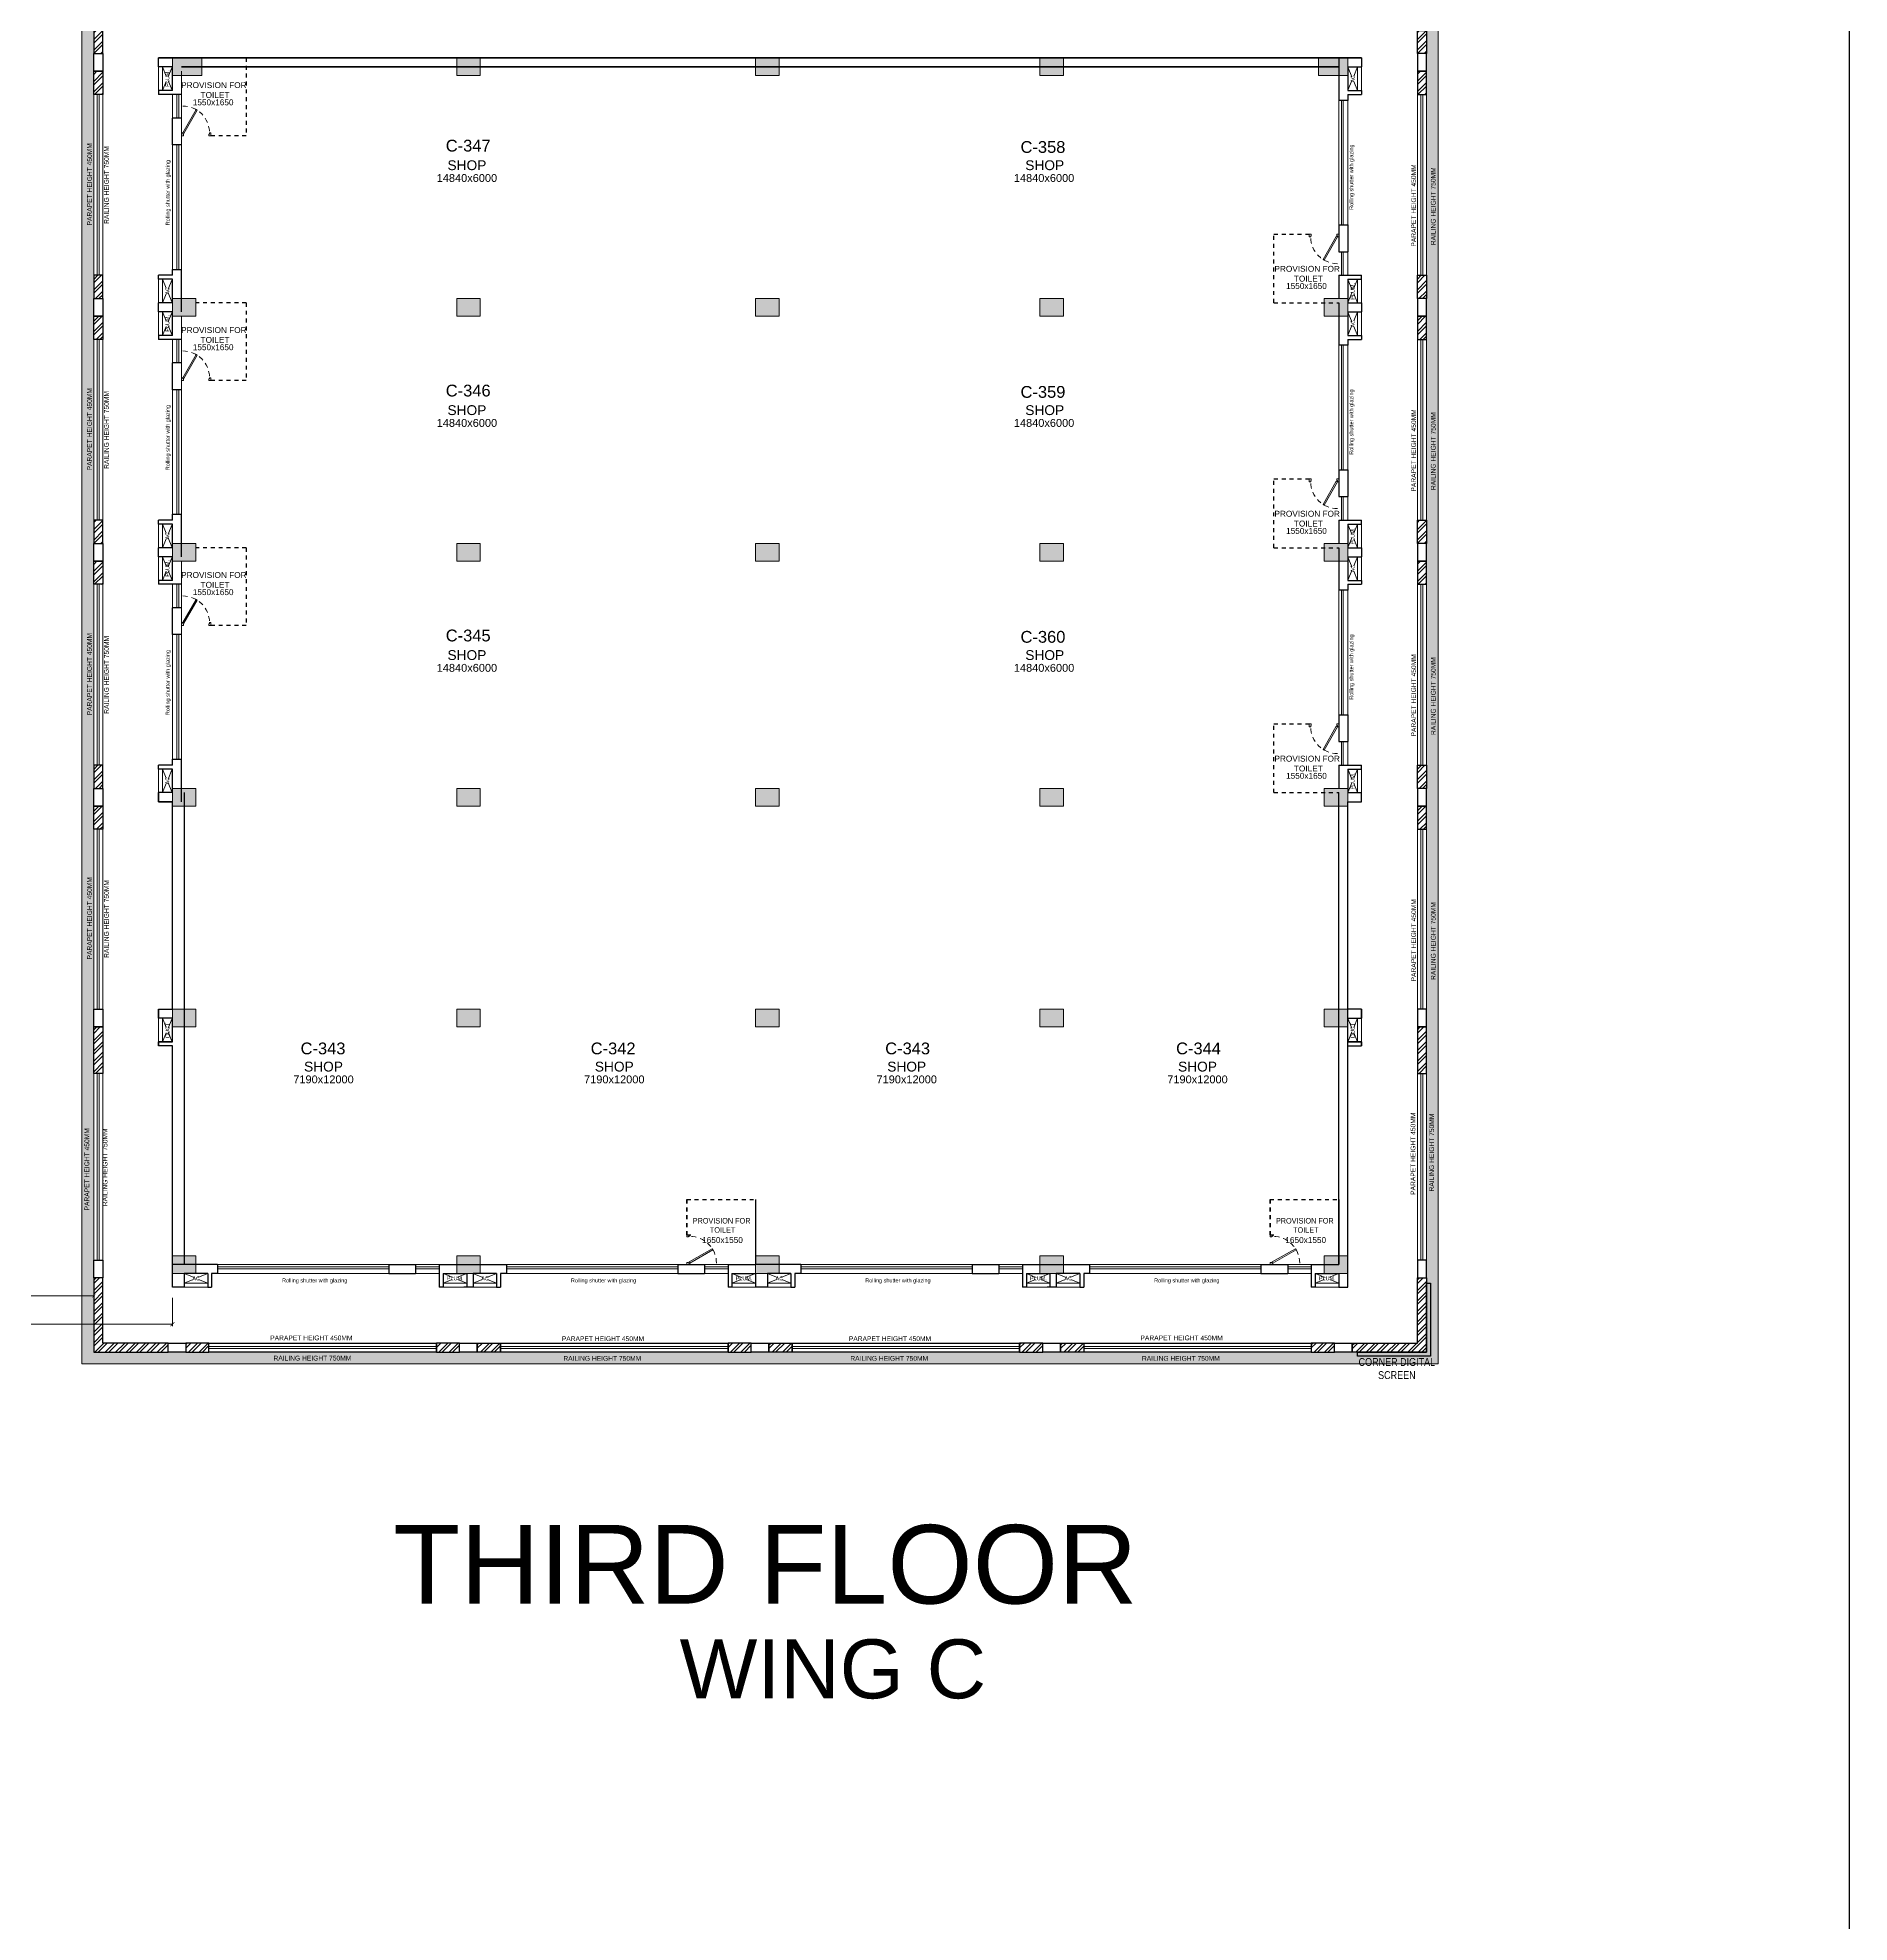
# Model space of a CAD drawing. Header units: metres. Extents: x 9819 to 10514, y 4405 to 4599.
# Drawn here: x 10467.69 to 10513.79, y 4502.13 to 4550.07 of the extents above; entities that cross this region are included whole.
import ezdxf
from ezdxf.enums import TextEntityAlignment as Align

# ---------------------------------------------------------------- set-up
doc = ezdxf.new("R2010")
doc.units = ezdxf.units.M
doc.header["$MEASUREMENT"] = 0
doc.header["$PDMODE"] = 35
doc.header["$PDSIZE"] = 0.3
doc.linetypes.add('DASHED2', pattern=[0.375, 0.25, -0.125])
doc.linetypes.add('HIDDEN', pattern=[0.375, 0.25, -0.125])
doc.layers.add('A_COL. NO', color=4, linetype='Continuous')
doc.layers.add('A_SIGNAGE', color=171, linetype='Continuous')
for name, color, linetype, lineweight in [('A_COMMENTS', 3, 'Continuous', 0), ('A_CONC', 1, 'Continuous', 30), ('A_DOOR-WIN', 23, 'Continuous', 9), ('A_DOTTED', 8, 'HIDDEN', 0), ('A_ELE 0.15', 252, 'Continuous', 15), ('A_EXT DIM', 7, 'Continuous', 5), ('A_GLAZE', 140, 'Continuous', 5), ('A_LEDGE', 252, 'Continuous', 15), ('A_SHOP NO.', 113, 'Continuous', 5), ('A_SILL 0.09', 9, 'Continuous', 9), ('A_SILL 0.25', 25, 'Continuous', 15), ('A_SILL 0.25-RefEdit0', 25, 'Continuous', 15), ('A_TEXT', 7, 'Continuous', 5), ('A_WALL', 7, 'Continuous', 30), ('A_Wall Hatch', 8, 'Continuous', 5), ('COLUMN-FINAL', 210, 'Continuous', 20), ('Doorline', 251, 'DASHED2', 13)]:
    doc.layers.add(name, color=color, linetype=linetype, lineweight=lineweight)
doc.layers.get('A_COL. NO').off()
doc.styles.add('A', font='ARIALN.TTF')
doc.styles.get("Standard").update_dxf_attribs({"font": 'arial.ttf'})
doc.dimstyles.new('DIM IN MM', dxfattribs={"dimtxt": 0.18, "dimasz": 0.075, "dimexe": 0.05, "dimexo": 0.05, "dimgap": 0.05, "dimtad": 0, "dimdec": 0, "dimlfac": 1000, "dimzin": 3, "dimdsep": 46, "dimtxsty": 'A', "dimblk1": 'ARCHTICK', "dimblk2": 'ARCHTICK', "dimsah": 1, "dimcen": 0, "dimclrd": 256, "dimclre": 256, "dimclrt": 256, "dimadec": 0, "dimazin": 0, "dimtfac": 1, "dimtdec": 0, "dimtofl": 0, "dimtmove": 1, "dimatfit": 3, "dimfxl": 1, "dimtolj": 1, "dimtzin": 0, "dimlwd": -1, "dimlwe": -1, "dimarcsym": 0})
doc.dimstyles.new('DIM IN MM LARGE', dxfattribs={"dimtxt": 0.25, "dimasz": 0.1, "dimexe": 0.05, "dimexo": 0.05, "dimgap": 0.05, "dimtad": 0, "dimdec": 0, "dimlfac": 1000, "dimzin": 3, "dimdsep": 46, "dimtxsty": 'A', "dimblk1": 'ARCHTICK', "dimblk2": 'ARCHTICK', "dimsah": 1, "dimcen": 0, "dimclrd": 256, "dimclre": 256, "dimclrt": 256, "dimadec": 0, "dimazin": 0, "dimtfac": 1, "dimtdec": 0, "dimtofl": 0, "dimtmove": 2, "dimatfit": 3, "dimfxl": 1, "dimtolj": 1, "dimtzin": 0, "dimlwd": -1, "dimlwe": -1, "dimarcsym": 0})

# ---------------------------------------------------------------- blocks, each defined once
blk = doc.blocks.new('D 750')
at = {"layer": 'A_DOOR-WIN'}
for points in [[(-0.372, 0.665), (-0.035, 0.075), (-0.063, 0.059), (-0.4, 0.649)], [(-0.75, 0.075), (-0.75, 0), (-0.7, 0), (-0.7, 0.043), (-0.715, 0.043), (-0.715, 0.075)], [(0, 0.075), (0, 0), (-0.05, 0), (-0.05, 0.043), (-0.035, 0.043), (-0.035, 0.075)]]:
    blk.add_lwpolyline(points, close=True, dxfattribs=at)
at = {"layer": 'Doorline', "ltscale": 0.5}
blk.add_arc((-0.035, 0.075), 0.68, 90, 180, dxfattribs=at)
blk = doc.blocks.new('Typical shops 3rd')
at = {"layer": 'A_DOOR-WIN'}
for p, q in [((30.095, -1.08), (30.095, -4.25)), ((30.145, -1.08), (30.145, -4.25)), ((0.465, -5.38), (0.465, -2.21)), ((0.515, -5.38), (0.515, -2.21))]:
    blk.add_line(p, q, dxfattribs=at)
at = {"layer": 'A_DOTTED'}
for p, q in [((0.1, -0.83), (0.35, -0.23)), ((0.1, -0.23), (0.35, -0.83)), ((30.51, -0.23), (30.26, -0.83)), ((30.51, -0.83), (30.26, -0.23)), ((0.1, -6.23), (0.35, -5.63)), ((0.1, -5.63), (0.35, -6.23)), ((30.51, -5.63), (30.26, -6.23)), ((30.51, -6.23), (30.26, -5.63))]:
    blk.add_line(p, q, dxfattribs=at)
at = {"layer": 'A_GLAZE'}
for p, q in [((0.465, -1.53), (0.465, -0.93)), ((0.515, -1.53), (0.515, -0.93)), ((30.095, -4.93), (30.095, -5.53)), ((30.145, -4.93), (30.145, -5.53))]:
    blk.add_line(p, q, dxfattribs=at)
at = {"layer": 'A_LEDGE'}
for p, q in [((0, -0.83), (0, -0.23)), ((0.1, -0.83), (0.1, -0.23)), ((30.51, -0.83), (30.51, -0.23)), ((30.61, -0.83), (30.61, -0.23)), ((0, -5.63), (0, -6.23)), ((0.1, -5.63), (0.1, -6.23)), ((30.51, -5.63), (30.51, -6.23)), ((30.61, -5.63), (30.61, -6.23))]:
    blk.add_line(p, q, dxfattribs=at)
at = {"layer": 'A_SILL 0.09'}
for p, q in [((0.58, -0.34), (0.58, -5.38)), ((0.35, -1.53), (0.35, -0.93)), ((30.03, -4.25), (30.03, -1.08)), ((30.26, -1.08), (30.26, -4.25)), ((0.35, -5.38), (0.35, -2.21)), ((30.26, -4.93), (30.26, -5.53))]:
    blk.add_line(p, q, dxfattribs=at)
at = {"layer": 'A_WALL'}
for p, q in [((0, -0.23), (0, 0)), ((30.03, 0), (30.03, -1.08)), ((30.61, 0), (30.61, -0.23)), ((0.35, -0.23), (0, -0.23)), ((0.35, -0.83), (0.35, -0.23)), ((30.26, -0.23), (30.61, -0.23)), ((30.26, -0.23), (30.26, -0.83)), ((0.35, -0.83), (0, -0.83)), ((0, -0.83), (0, -0.93)), ((0.58, -0.93), (0, -0.93)), ((30.26, -0.83), (30.61, -0.83)), ((30.26, -0.93), (30.61, -0.93)), ((30.26, -0.93), (30.26, -1.08)), ((30.61, -0.83), (30.61, -0.93)), ((30.26, -1.08), (30.03, -1.08)), ((0.35, -2.21), (0.35, -1.53)), ((0.58, -1.53), (0.35, -1.53)), ((0.58, -2.21), (0.35, -2.21)), ((30.03, -4.25), (30.03, -4.93)), ((30.03, -4.25), (30.26, -4.25)), ((30.26, -4.25), (30.26, -4.93)), ((30.03, -4.93), (30.26, -4.93)), ((0.35, -5.53), (0, -5.53)), ((0, -5.63), (0, -5.53)), ((0.35, -5.63), (0, -5.63)), ((0.35, -5.38), (0.58, -5.38)), ((0.35, -5.53), (0.35, -5.38)), ((0.35, -6.23), (0.35, -5.63)), ((0.58, -6.46), (0.58, -5.38)), ((30.03, -5.53), (30.61, -5.53)), ((30.03, -5.53), (30.03, -6.13)), ((30.26, -5.63), (30.26, -6.23)), ((30.26, -5.63), (30.61, -5.63)), ((30.61, -5.63), (30.61, -5.53)), ((0.35, -6.23), (0, -6.23)), ((30.26, -6.23), (30.61, -6.23))]:
    blk.add_line(p, q, dxfattribs=at)
at = {"layer": 'A_WALL', "color": 252, "linetype": 'DASHED2', "ltscale": 0.3, "true_color": 0x939598}
for p, q in [((2.23, 0), (0.95, 0)), ((28.38, -6.23), (30.03, -6.23))]:
    blk.add_line(p, q, dxfattribs=at)
for points in [[(2.23, 0), (2.23, -1.98), (1.33, -1.98)], [(28.38, -6.23), (28.38, -4.48), (29.28, -4.48)]]:
    blk.add_lwpolyline(points, dxfattribs=at)
at = {"layer": 'A_DOOR-WIN', "xscale": -1}
blk.add_blockref('D 750', (0.58, -1.98), dxfattribs=at)
at = {"layer": 'A_DOOR-WIN', "xscale": -1, "rotation": 180}
blk.add_blockref('D 750', (30.03, -4.48), dxfattribs=at)
at = {"layer": 'A_TEXT'}
for s, p in [('PLUM.', (0.274, -0.523)), ('AC', (30.436, -0.531)), ('Rolling shutter with glazing', (30.399, -3.034)), ('Rolling shutter with glazing', (0.282, -3.428)), ('PLUM.', (30.434, -5.936)), ('AC', (0.274, -5.923))]:
    blk.add_text(s, height=0.1, rotation=90, dxfattribs=at).set_placement(p, align=Align.CENTER)
for s, height, p in [('1550x1650', 0.15, (1.388, -1.205)), ('SHOP', 0.25, (7.845, -2.855)), ('SHOP', 0.25, (22.548, -2.855)), ('14840x6000', 0.2, (7.845, -3.155)), ('14840x6000', 0.2, (22.531, -3.155)), ('1550x1650', 0.15, (29.207, -5.877))]:
    blk.add_text(s, height=height, dxfattribs=at).set_placement(p, align=Align.CENTER)
at = {"layer": 'A_TEXT', "char_height": 0.15, "width": 1.97366, "attachment_point": 1}
for insert in [(0.419, -0.618), (28.239, -5.29)]:
    blk.add_mtext('\\pxqc;PROVISION FOR\\P TOILET ', dxfattribs=dict(at, insert=insert))
blk = doc.blocks.new('_ARCHTICK')
at = {"color": 0, "linetype": 'ByBlock', "const_width": 0.15}
blk.add_lwpolyline([(-0.5, -0.5), (0.5, 0.5)], dxfattribs=at)
blk = doc.blocks.new('*D1569')
at = {"layer": 'A_EXT DIM', "transparency": 16777216}
for p, q in [((10457.316, 4518.234), (10457.316, 4518.012)), ((10469.116, 4518.234), (10469.116, 4518.012)), ((10457.316, 4518.062), (10462.896, 4518.062)), ((10469.116, 4518.062), (10463.537, 4518.062))]:
    blk.add_line(p, q, dxfattribs=at)
at = {"layer": 'Defpoints', "color": 0, "transparency": 16777216}
for p in [(10457.316, 4518.284), (10469.116, 4518.284), (10469.116, 4518.062)]:
    blk.add_point(p, dxfattribs=at)
at = {"layer": 'A_EXT DIM', "transparency": 16777216, "xscale": 0.075, "yscale": 0.075, "zscale": 0.075, "rotation": 180}
blk.add_blockref('_ARCHTICK', (10457.316, 4518.062), dxfattribs=at)
at = {"layer": 'A_EXT DIM', "transparency": 16777216, "xscale": 0.075, "yscale": 0.075, "zscale": 0.075}
blk.add_blockref('_ARCHTICK', (10469.116, 4518.062), dxfattribs=at)
at = {"layer": 'A_EXT DIM', "transparency": 16777216, "insert": (10463.216, 4518.062), "char_height": 0.18, "attachment_point": 5, "style": 'A'}
blk.add_mtext('\\A1;11800', dxfattribs=at)
blk = doc.blocks.new('*D1577')
at = {"layer": 'A_EXT DIM', "transparency": 16777216}
for p, q in [((10455.316, 4518.012), (10455.316, 4517.293)), ((10471.116, 4518.012), (10471.116, 4517.293)), ((10455.316, 4517.343), (10462.79, 4517.343)), ((10471.116, 4517.343), (10463.642, 4517.343))]:
    blk.add_line(p, q, dxfattribs=at)
at = {"layer": 'Defpoints', "color": 0, "transparency": 16777216}
for p in [(10455.316, 4518.062), (10471.116, 4518.062), (10471.116, 4517.343)]:
    blk.add_point(p, dxfattribs=at)
at = {"layer": 'A_EXT DIM', "transparency": 16777216, "xscale": 0.1, "yscale": 0.1, "zscale": 0.1, "rotation": 180}
blk.add_blockref('_ARCHTICK', (10455.316, 4517.343), dxfattribs=at)
at = {"layer": 'A_EXT DIM', "transparency": 16777216, "xscale": 0.1, "yscale": 0.1, "zscale": 0.1}
blk.add_blockref('_ARCHTICK', (10471.116, 4517.343), dxfattribs=at)
at = {"layer": 'A_EXT DIM', "transparency": 16777216, "insert": (10463.216, 4517.343), "char_height": 0.25, "attachment_point": 5, "style": 'A'}
blk.add_mtext('\\A1;15800', dxfattribs=at)
blk = doc.blocks.new('Balcony projections')
at = {"transparency": 33554493}
h = blk.add_hatch(color=256, dxfattribs=at)
h.dxf.hatch_style = 1
h.paths.add_polyline_path([(-0.53, -72.15), (33.98, -72.15), (33.98, 0.53), (-0.53, 0.53)])
h.paths.add_polyline_path([(-0.23, -71.85), (33.68, -71.85), (33.68, 0.23), (-0.23, 0.23)], flags=16)
at = {"lineweight": 30, "true_color": 0x636466}
h = blk.add_hatch(dxfattribs=at)
h.set_pattern_fill('ANSI32', color=251, scale=0.5)
h.set_pattern_definition([(45, (-9876.61707, -4400.77705), (-0.1325825215, 0.1325825215), []), (45, (-9876.52869, -4400.77705), (-0.1325825215, 0.1325825215), [])])
h.paths.add_polyline_path([(31.79, 0.23), (31.79, 0), (33.45, 0), (33.45, -1.66), (33.68, -1.66), (33.68, 0.23)])
h.paths.add_polyline_path([(33.68, -2.7), (33.68, -2.11), (33.45, -2.11), (33.45, -2.7)])
h.paths.add_polyline_path([(33.68, -7.3), (33.68, -7.89), (33.45, -7.89), (33.45, -7.3)])
h.paths.add_polyline_path([(33.68, -8.93), (33.68, -8.34), (33.45, -8.34), (33.45, -8.93)])
h.paths.add_polyline_path([(33.68, -13.53), (33.68, -14.12), (33.45, -14.12), (33.45, -13.53)])
h.paths.add_polyline_path([(33.68, -15.16), (33.68, -14.57), (33.45, -14.57), (33.45, -15.16)])
h.paths.add_polyline_path([(33.68, -19.76), (33.68, -20.35), (33.45, -20.35), (33.45, -19.76)])
h.paths.add_polyline_path([(33.68, -21.39), (33.68, -20.8), (33.45, -20.8), (33.45, -21.39)])
h.paths.add_polyline_path([(33.68, -25.99), (33.68, -26.58), (33.45, -26.58), (33.45, -25.99)])
h.paths.add_polyline_path([(33.68, -27.62), (33.68, -27.03), (33.45, -27.03), (33.45, -27.62)])
h.paths.add_polyline_path([(33.68, -32.22), (33.68, -32.81), (33.45, -32.81), (33.45, -32.22)])
h.paths.add_polyline_path([(33.68, -33.85), (33.68, -33.26), (33.45, -33.26), (33.45, -33.85)])
h.paths.add_polyline_path([(33.68, -38.23), (33.68, -38.82), (33.45, -38.82), (33.45, -38.23)])
h.paths.add_polyline_path([(33.68, -39.86), (33.68, -39.27), (33.45, -39.27), (33.45, -39.86)])
h.paths.add_polyline_path([(33.68, -46.09), (33.68, -45.5), (33.45, -45.5), (33.45, -46.09)])
h.paths.add_polyline_path([(33.68, -44.46), (33.68, -45.05), (33.45, -45.05), (33.45, -44.46)])
h.paths.add_polyline_path([(33.68, -50.69), (33.68, -51.28), (33.45, -51.28), (33.45, -50.69)])
h.paths.add_polyline_path([(33.68, -52.32), (33.68, -51.73), (33.45, -51.73), (33.45, -52.32)])
h.paths.add_polyline_path([(33.68, -58.55), (33.68, -57.96), (33.45, -57.96), (33.45, -58.55)])
h.paths.add_polyline_path([(33.68, -56.92), (33.68, -57.51), (33.45, -57.51), (33.45, -56.92)])
h.paths.add_polyline_path([(33.68, -64.76), (33.68, -63.58), (33.45, -63.58), (33.45, -64.76)])
h.paths.add_polyline_path([(31.79, -71.85), (31.79, -71.62), (33.45, -71.62), (33.45, -69.96), (33.68, -69.96), (33.68, -71.85)])
h.paths.add_polyline_path([(30.75, -71.85), (31.34, -71.85), (31.34, -71.62), (30.75, -71.62)])
h.paths.add_polyline_path([(24.96, -71.85), (24.37, -71.85), (24.37, -71.62), (24.96, -71.62)])
h.paths.add_polyline_path([(23.33, -71.85), (23.92, -71.85), (23.92, -71.62), (23.33, -71.62)])
h.paths.add_polyline_path([(8.49, -71.85), (9.08, -71.85), (9.08, -71.62), (8.49, -71.62)])
h.paths.add_polyline_path([(10.12, -71.85), (9.53, -71.85), (9.53, -71.62), (10.12, -71.62)])
h.paths.add_polyline_path([(15.91, -71.85), (16.5, -71.85), (16.5, -71.62), (15.91, -71.62)])
h.paths.add_polyline_path([(17.54, -71.85), (16.95, -71.85), (16.95, -71.62), (17.54, -71.62)])
h.paths.add_polyline_path([(1.66, -71.85), (1.66, -71.62), (0, -71.62), (0, -69.96), (-0.23, -69.96), (-0.23, -71.85)])
h.paths.add_polyline_path([(2.11, -71.85), (2.7, -71.85), (2.7, -71.62), (2.11, -71.62)])
h.paths.add_polyline_path([(-0.23, -64.76), (-0.23, -63.58), (0, -63.58), (0, -64.76)])
h.paths.add_polyline_path([(-0.23, -58.55), (-0.23, -57.96), (0, -57.96), (0, -58.55)])
h.paths.add_polyline_path([(-0.23, -56.92), (-0.23, -57.51), (0, -57.51), (0, -56.92)])
h.paths.add_polyline_path([(-0.23, -52.32), (-0.23, -51.73), (0, -51.73), (0, -52.32)])
h.paths.add_polyline_path([(-0.23, -50.69), (-0.23, -51.28), (0, -51.28), (0, -50.69)])
h.paths.add_polyline_path([(-0.23, -46.09), (-0.23, -45.5), (0, -45.5), (0, -46.09)])
h.paths.add_polyline_path([(-0.23, -44.46), (-0.23, -45.05), (0, -45.05), (0, -44.46)])
h.paths.add_polyline_path([(-0.23, -39.86), (-0.23, -39.27), (0, -39.27), (0, -39.86)])
h.paths.add_polyline_path([(-0.23, -38.23), (-0.23, -38.82), (0, -38.82), (0, -38.23)])
h.paths.add_polyline_path([(-0.23, -33.85), (-0.23, -33.26), (0, -33.26), (0, -33.85)])
h.paths.add_polyline_path([(-0.23, -32.22), (-0.23, -32.81), (0, -32.81), (0, -32.22)])
h.paths.add_polyline_path([(-0.23, -27.62), (-0.23, -27.03), (0, -27.03), (0, -27.62)])
h.paths.add_polyline_path([(-0.23, -25.99), (-0.23, -26.58), (0, -26.58), (0, -25.99)])
h.paths.add_polyline_path([(-0.23, -21.39), (-0.23, -20.8), (0, -20.8), (0, -21.39)])
h.paths.add_polyline_path([(-0.23, -19.76), (-0.23, -20.35), (0, -20.35), (0, -19.76)])
h.paths.add_polyline_path([(-0.23, -15.16), (-0.23, -14.57), (0, -14.57), (0, -15.16)])
h.paths.add_polyline_path([(-0.23, -13.53), (-0.23, -14.12), (0, -14.12), (0, -13.53)])
h.paths.add_polyline_path([(-0.23, -8.93), (-0.23, -8.34), (0, -8.34), (0, -8.93)])
h.paths.add_polyline_path([(-0.23, -7.3), (-0.23, -7.89), (0, -7.89), (0, -7.3)])
h.paths.add_polyline_path([(-0.23, -2.7), (-0.23, -2.11), (0, -2.11), (0, -2.7)])
h.paths.add_polyline_path([(1.66, 0.23), (1.66, 0), (0, 0), (0, -1.66), (-0.23, -1.66), (-0.23, 0.23)])
at = {"layer": 'A_CONC'}
for points in [[(-0.23, -38.82), (0, -38.82), (0, -39.27), (-0.23, -39.27)], [(33.68, -38.82), (33.45, -38.82), (33.45, -39.27), (33.68, -39.27)], [(-0.23, -45.05), (0, -45.05), (0, -45.5), (-0.23, -45.5)], [(33.68, -45.05), (33.45, -45.05), (33.45, -45.5), (33.68, -45.5)], [(-0.23, -51.28), (0, -51.28), (0, -51.73), (-0.23, -51.73)], [(33.68, -51.28), (33.45, -51.28), (33.45, -51.73), (33.68, -51.73)], [(-0.23, -57.51), (0, -57.51), (0, -57.96), (-0.23, -57.96)], [(33.68, -57.51), (33.45, -57.51), (33.45, -57.96), (33.68, -57.96)], [(-0.23, -63.13), (0, -63.13), (0, -63.58), (-0.23, -63.58)], [(33.68, -63.13), (33.45, -63.13), (33.45, -63.58), (33.68, -63.58)], [(-0.23, -69.51), (0, -69.51), (0, -69.96), (-0.23, -69.96)], [(33.68, -69.51), (33.45, -69.51), (33.45, -69.96), (33.68, -69.96)], [(2.11, -71.62), (2.11, -71.85), (1.66, -71.85), (1.66, -71.62)], [(9.53, -71.62), (9.53, -71.85), (9.08, -71.85), (9.08, -71.62)], [(16.95, -71.62), (16.95, -71.85), (16.5, -71.85), (16.5, -71.62)], [(24.37, -71.62), (24.37, -71.85), (23.92, -71.85), (23.92, -71.62)], [(31.79, -71.62), (31.79, -71.85), (31.34, -71.85), (31.34, -71.62)]]:
    blk.add_lwpolyline(points, close=True, dxfattribs=at)
at = {"layer": 'A_ELE 0.15', "color": 7, "true_color": 0xffffff}
blk.add_lwpolyline([(-0.53, -33.85), (-0.53, -72.15), (33.98, -72.15), (33.98, -33.85)], dxfattribs=at)
at = {"layer": 'A_GLAZE', "elevation": 0}
for points in [[(-0.14, -44.46), (-0.09, -44.46), (-0.09, -39.86), (-0.14, -39.86)], [(33.54, -50.69), (33.59, -50.69), (33.59, -46.09), (33.54, -46.09)], [(33.54, -56.92), (33.59, -56.92), (33.59, -52.32), (33.54, -52.32)], [(-0.14, -63.13), (-0.09, -63.13), (-0.09, -58.55), (-0.14, -58.55)]]:
    blk.add_lwpolyline(points, close=True, dxfattribs=at)
at = {"layer": 'A_GLAZE'}
for points in [[(33.54, -44.46), (33.59, -44.46), (33.59, -39.86), (33.54, -39.86)], [(-0.14, -50.69), (-0.09, -50.69), (-0.09, -46.09), (-0.14, -46.09)], [(-0.14, -56.92), (-0.09, -56.92), (-0.09, -52.32), (-0.14, -52.32)], [(33.54, -63.13), (33.59, -63.13), (33.59, -58.55), (33.54, -58.55)], [(-0.14, -69.51), (-0.09, -69.51), (-0.09, -64.76), (-0.14, -64.76)], [(33.54, -69.51), (33.59, -69.51), (33.59, -64.76), (33.54, -64.76)], [(2.7, -71.71), (2.7, -71.76), (8.49, -71.76), (8.49, -71.71)], [(10.12, -71.71), (10.12, -71.76), (15.91, -71.76), (15.91, -71.71)], [(17.54, -71.71), (17.54, -71.76), (23.33, -71.76), (23.33, -71.71)], [(24.96, -71.71), (24.96, -71.76), (30.75, -71.76), (30.75, -71.71)]]:
    blk.add_lwpolyline(points, close=True, dxfattribs=at)
at = {"layer": 'A_SILL 0.25', "lineweight": 0}
for points in [[(-0.23, -44.46), (0, -44.46), (0, -39.86), (-0.23, -39.86)], [(33.68, -44.46), (33.45, -44.46), (33.45, -39.86), (33.68, -39.86)], [(-0.23, -69.51), (0, -69.51), (0, -64.76), (-0.23, -64.76)], [(33.68, -69.51), (33.45, -69.51), (33.45, -64.76), (33.68, -64.76)]]:
    blk.add_lwpolyline(points, close=True, dxfattribs=at)
at = {"layer": 'A_SILL 0.25', "lineweight": 0, "elevation": 0}
for points in [[(-0.23, -50.69), (0, -50.69), (0, -46.09), (-0.23, -46.09)], [(33.68, -50.69), (33.45, -50.69), (33.45, -46.09), (33.68, -46.09)], [(-0.23, -56.92), (0, -56.92), (0, -52.32), (-0.23, -52.32)], [(33.68, -56.92), (33.45, -56.92), (33.45, -52.32), (33.68, -52.32)], [(-0.23, -63.13), (0, -63.13), (0, -58.55), (-0.23, -58.55)], [(33.68, -63.13), (33.45, -63.13), (33.45, -58.55), (33.68, -58.55)]]:
    blk.add_lwpolyline(points, close=True, dxfattribs=at)
at = {"layer": 'A_SILL 0.25', "lineweight": 25}
for points in [[(2.7, -71.62), (8.48, -71.62), (8.48, -71.85), (2.7, -71.85)], [(10.12, -71.62), (15.9, -71.62), (15.9, -71.85), (10.12, -71.85)], [(17.54, -71.62), (23.32, -71.62), (23.32, -71.85), (17.54, -71.85)], [(24.97, -71.62), (30.75, -71.62), (30.75, -71.85), (24.97, -71.85)]]:
    blk.add_lwpolyline(points, close=True, dxfattribs=at)
at = {"layer": 'A_SILL 0.25-RefEdit0', "color": 32, "true_color": 0xcd6928}
blk.add_lwpolyline([(-0.23, -38.23), (-0.23, -71.85), (33.68, -71.85), (33.68, -38.23)], dxfattribs=at)
at = {"layer": 'A_TEXT', "color": 32, "true_color": 0xcd6928}
for p, q in [((-0.23, -44.46), (-0.23, -39.86)), ((0, -39.86), (0, -44.46)), ((33.45, -44.46), (33.45, -39.86)), ((33.68, -39.86), (33.68, -44.46)), ((-0.23, -50.69), (-0.23, -46.09)), ((0, -46.09), (0, -50.69)), ((33.45, -50.69), (33.45, -46.09)), ((33.68, -46.09), (33.68, -50.69)), ((-0.23, -56.92), (-0.23, -52.32)), ((0, -52.32), (0, -56.92)), ((33.45, -56.92), (33.45, -52.32)), ((33.68, -52.32), (33.68, -56.92)), ((-0.23, -63.13), (-0.23, -58.55)), ((0, -58.55), (0, -63.13)), ((33.45, -63.13), (33.45, -58.55)), ((33.68, -58.55), (33.68, -63.13)), ((-0.23, -64.76), (-0.23, -69.51)), ((0, -69.51), (0, -64.76)), ((33.45, -69.51), (33.45, -64.76)), ((33.68, -64.76), (33.68, -69.51)), ((2.7, -71.62), (8.49, -71.62)), ((8.49, -71.85), (2.7, -71.85)), ((10.12, -71.62), (15.91, -71.62)), ((15.91, -71.85), (10.12, -71.85)), ((17.54, -71.62), (23.33, -71.62)), ((23.33, -71.85), (17.54, -71.85)), ((24.96, -71.62), (30.75, -71.62)), ((30.75, -71.85), (24.96, -71.85))]:
    blk.add_line(p, q, dxfattribs=at)
at = {"layer": 'A_WALL'}
for points in [[(-0.23, -38.23), (-0.23, -38.82), (0, -38.82), (0, -38.23)], [(33.68, -38.23), (33.68, -38.82), (33.45, -38.82), (33.45, -38.23)], [(-0.23, -39.86), (-0.23, -39.27), (0, -39.27), (0, -39.86)], [(33.68, -39.86), (33.68, -39.27), (33.45, -39.27), (33.45, -39.86)], [(-0.23, -44.46), (-0.23, -45.05), (0, -45.05), (0, -44.46)], [(33.68, -44.46), (33.68, -45.05), (33.45, -45.05), (33.45, -44.46)], [(-0.23, -46.09), (-0.23, -45.5), (0, -45.5), (0, -46.09)], [(33.68, -46.09), (33.68, -45.5), (33.45, -45.5), (33.45, -46.09)], [(-0.23, -50.69), (-0.23, -51.28), (0, -51.28), (0, -50.69)], [(33.68, -50.69), (33.68, -51.28), (33.45, -51.28), (33.45, -50.69)], [(-0.23, -52.32), (-0.23, -51.73), (0, -51.73), (0, -52.32)], [(33.68, -52.32), (33.68, -51.73), (33.45, -51.73), (33.45, -52.32)], [(-0.23, -56.92), (-0.23, -57.51), (0, -57.51), (0, -56.92)], [(33.68, -56.92), (33.68, -57.51), (33.45, -57.51), (33.45, -56.92)], [(-0.23, -58.55), (-0.23, -57.96), (0, -57.96), (0, -58.55)], [(33.68, -58.55), (33.68, -57.96), (33.45, -57.96), (33.45, -58.55)], [(-0.23, -64.76), (-0.23, -63.58), (0, -63.58), (0, -64.76)], [(33.68, -64.76), (33.68, -63.58), (33.45, -63.58), (33.45, -64.76)], [(1.66, -71.85), (1.66, -71.62), (0, -71.62), (0, -69.96), (-0.23, -69.96), (-0.23, -71.85)], [(31.79, -71.85), (31.79, -71.62), (33.45, -71.62), (33.45, -69.96), (33.68, -69.96), (33.68, -71.85)], [(2.11, -71.85), (2.7, -71.85), (2.7, -71.62), (2.11, -71.62)], [(8.49, -71.85), (9.08, -71.85), (9.08, -71.62), (8.49, -71.62)], [(10.12, -71.85), (9.53, -71.85), (9.53, -71.62), (10.12, -71.62)], [(15.91, -71.85), (16.5, -71.85), (16.5, -71.62), (15.91, -71.62)], [(17.54, -71.85), (16.95, -71.85), (16.95, -71.62), (17.54, -71.62)], [(23.33, -71.85), (23.92, -71.85), (23.92, -71.62), (23.33, -71.62)], [(24.96, -71.85), (24.37, -71.85), (24.37, -71.62), (24.96, -71.62)], [(30.75, -71.85), (31.34, -71.85), (31.34, -71.62), (30.75, -71.62)]]:
    blk.add_lwpolyline(points, close=True, dxfattribs=at)
at = {"layer": 'A_TEXT', "color": 32, "true_color": 0xcd6928, "char_height": 0.1215, "attachment_point": 1, "rotation": 90}
for insert in [(-0.399, -43.192), (33.294, -43.732), (-0.399, -49.422), (33.294, -49.962), (-0.399, -55.652), (33.294, -56.192), (-0.399, -61.862), (33.294, -62.422), (33.278, -67.851), (-0.466, -68.247)]:
    blk.add_mtext_dynamic_manual_height_columns('PARAPET HEIGHT 450MM', width=3.42392, gutter_width=0.931, heights=[0], dxfattribs=dict(at, insert=insert))
at = {"layer": 'A_TEXT', "color": 4, "char_height": 0.1215, "attachment_point": 1, "rotation": 90}
for insert in [(0.033, -43.154), (33.793, -43.694), (0.033, -49.384), (33.793, -49.924), (0.033, -55.614), (33.793, -56.154), (0.033, -61.824), (33.793, -62.384), (33.751, -67.764), (-0.003, -68.141)]:
    blk.add_mtext_dynamic_manual_height_columns('RAILING HEIGHT 750MM', width=3.42392, gutter_width=0.931, heights=[0], dxfattribs=dict(at, insert=insert))
at = {"layer": 'A_TEXT', "color": 32, "true_color": 0xcd6928, "char_height": 0.12151, "attachment_point": 1}
for insert in [(4.26, -71.428), (26.403, -71.428), (11.68, -71.449), (18.983, -71.449)]:
    blk.add_mtext_dynamic_manual_height_columns('PARAPET HEIGHT 450MM', width=3.42392, gutter_width=0.931, heights=[0], dxfattribs=dict(at, insert=insert))
at = {"layer": 'A_TEXT', "color": 4, "char_height": 0.12151, "attachment_point": 1}
for width, gutter_width, insert in [(2.23382, 0.608, (4.343, -71.943)), (3.42392, 0.931, (11.719, -71.949)), (3.42392, 0.931, (19.021, -71.949)), (3.42392, 0.931, (26.441, -71.949))]:
    blk.add_mtext_dynamic_manual_height_columns('RAILING HEIGHT 750MM', width=width, gutter_width=gutter_width, heights=[0], dxfattribs=dict(at, insert=insert))
blk = doc.blocks.new('Wing C Columns')
at = {"layer": 'COLUMN-FINAL'}
for color, points in [(4, [(0.75, -37.16), (0.75, -37.61), (0, -37.61), (0, -37.16)]), (1, [(7.835, -37.16), (7.835, -37.61), (7.235, -37.61), (7.235, -37.16)]), (3, [(15.44, -37.16), (15.44, -37.61), (14.84, -37.61), (14.84, -37.16)]), (1, [(22.675, -37.16), (22.675, -37.61), (22.075, -37.61), (22.075, -37.16)]), (4, [(29.91, -37.16), (29.91, -37.61), (29.16, -37.61), (29.16, -37.16)]), (1, [(0.6, -43.28), (0.6, -43.73), (0, -43.73), (0, -43.28)]), (3, [(7.835, -43.28), (7.835, -43.73), (7.235, -43.73), (7.235, -43.28)]), (3, [(15.44, -43.28), (15.44, -43.73), (14.84, -43.73), (14.84, -43.28)]), (3, [(22.675, -43.28), (22.675, -43.73), (22.075, -43.73), (22.075, -43.28)]), (1, [(29.91, -43.28), (29.91, -43.73), (29.31, -43.73), (29.31, -43.28)]), (1, [(0.6, -49.51), (0.6, -49.96), (0, -49.96), (0, -49.51)]), (3, [(7.835, -49.51), (7.835, -49.96), (7.235, -49.96), (7.235, -49.51)]), (3, [(15.44, -49.51), (15.44, -49.96), (14.84, -49.96), (14.84, -49.51)]), (3, [(22.675, -49.51), (22.675, -49.96), (22.075, -49.96), (22.075, -49.51)]), (1, [(29.91, -49.51), (29.91, -49.96), (29.31, -49.96), (29.31, -49.51)]), (1, [(0.6, -55.74), (0.6, -56.19), (0, -56.19), (0, -55.74)]), (3, [(7.835, -55.74), (7.835, -56.19), (7.235, -56.19), (7.235, -55.74)]), (3, [(15.44, -55.74), (15.44, -56.19), (14.84, -56.19), (14.84, -55.74)]), (3, [(22.675, -55.74), (22.675, -56.19), (22.075, -56.19), (22.075, -55.74)]), (1, [(29.91, -55.74), (29.91, -56.19), (29.31, -56.19), (29.31, -55.74)]), (1, [(0.6, -61.36), (0.6, -61.81), (0, -61.81), (0, -61.36)]), (3, [(7.835, -61.36), (7.835, -61.81), (7.235, -61.81), (7.235, -61.36)]), (3, [(7.835, -61.36), (7.835, -61.81), (7.235, -61.81), (7.235, -61.36)]), (3, [(15.44, -61.36), (15.44, -61.81), (14.84, -61.81), (14.84, -61.36)]), (3, [(22.675, -61.36), (22.675, -61.81), (22.075, -61.81), (22.075, -61.36)]), (1, [(29.91, -61.36), (29.91, -61.81), (29.31, -61.81), (29.31, -61.36)]), (1, [(0.6, -67.63), (0.6, -68.08), (0, -68.08), (0, -67.63)]), (3, [(7.835, -67.63), (7.835, -68.08), (7.235, -68.08), (7.235, -67.63)]), (3, [(7.835, -67.63), (7.835, -68.08), (7.235, -68.08), (7.235, -67.63)]), (3, [(15.44, -67.63), (15.44, -68.08), (14.84, -68.08), (14.84, -67.63)]), (3, [(22.675, -67.63), (22.675, -68.08), (22.075, -68.08), (22.075, -67.63)]), (1, [(29.91, -67.63), (29.91, -68.08), (29.31, -68.08), (29.31, -67.63)])]:
    blk.add_hatch(color=color, dxfattribs=at).paths.add_polyline_path(points)
at = {"layer": 'COLUMN-FINAL', "color": 4}
for points in [[(0.75, -37.16), (0.75, -37.61), (0, -37.61), (0, -37.16)], [(29.91, -37.16), (29.91, -37.61), (29.16, -37.61), (29.16, -37.16)]]:
    blk.add_lwpolyline(points, close=True, dxfattribs=at)
at = {"layer": 'COLUMN-FINAL', "color": 1}
for points in [[(7.835, -37.16), (7.835, -37.61), (7.235, -37.61), (7.235, -37.16)], [(22.675, -37.16), (22.675, -37.61), (22.075, -37.61), (22.075, -37.16)], [(0.6, -43.28), (0.6, -43.73), (0, -43.73), (0, -43.28)], [(29.91, -43.28), (29.91, -43.73), (29.31, -43.73), (29.31, -43.28)], [(0.6, -49.51), (0.6, -49.96), (0, -49.96), (0, -49.51)], [(29.91, -49.51), (29.91, -49.96), (29.31, -49.96), (29.31, -49.51)], [(0.6, -55.74), (0.6, -56.19), (0, -56.19), (0, -55.74)], [(29.91, -55.74), (29.91, -56.19), (29.31, -56.19), (29.31, -55.74)], [(0.6, -61.36), (0.6, -61.81), (0, -61.81), (0, -61.36)], [(29.91, -61.36), (29.91, -61.81), (29.31, -61.81), (29.31, -61.36)], [(0.6, -67.63), (0.6, -68.08), (0, -68.08), (0, -67.63)], [(29.91, -67.63), (29.91, -68.08), (29.31, -68.08), (29.31, -67.63)]]:
    blk.add_lwpolyline(points, close=True, dxfattribs=at)
at = {"layer": 'COLUMN-FINAL', "color": 3}
for points in [[(15.44, -37.16), (15.44, -37.61), (14.84, -37.61), (14.84, -37.16)], [(7.835, -43.28), (7.835, -43.73), (7.235, -43.73), (7.235, -43.28)], [(15.44, -43.28), (15.44, -43.73), (14.84, -43.73), (14.84, -43.28)], [(22.675, -43.28), (22.675, -43.73), (22.075, -43.73), (22.075, -43.28)], [(7.835, -49.51), (7.835, -49.96), (7.235, -49.96), (7.235, -49.51)], [(15.44, -49.51), (15.44, -49.96), (14.84, -49.96), (14.84, -49.51)], [(22.675, -49.51), (22.675, -49.96), (22.075, -49.96), (22.075, -49.51)], [(7.835, -55.74), (7.835, -56.19), (7.235, -56.19), (7.235, -55.74)], [(15.44, -55.74), (15.44, -56.19), (14.84, -56.19), (14.84, -55.74)], [(22.675, -55.74), (22.675, -56.19), (22.075, -56.19), (22.075, -55.74)], [(7.835, -61.36), (7.835, -61.81), (7.235, -61.81), (7.235, -61.36)], [(7.835, -61.36), (7.835, -61.81), (7.235, -61.81), (7.235, -61.36)], [(15.44, -61.36), (15.44, -61.81), (14.84, -61.81), (14.84, -61.36)], [(22.675, -61.36), (22.675, -61.81), (22.075, -61.81), (22.075, -61.36)], [(7.835, -67.63), (7.835, -68.08), (7.235, -68.08), (7.235, -67.63)], [(7.835, -67.63), (7.835, -68.08), (7.235, -68.08), (7.235, -67.63)], [(15.44, -67.63), (15.44, -68.08), (14.84, -68.08), (14.84, -67.63)], [(22.675, -67.63), (22.675, -68.08), (22.075, -68.08), (22.075, -67.63)]]:
    blk.add_lwpolyline(points, close=True, dxfattribs=at)
blk = doc.blocks.new('WING-C REVISED COLU.')
blk.add_blockref('Wing C Columns', (5452.425, -8729.918))
blk = doc.blocks.new('Front shops 2nd')
at = {"layer": 'A_DOOR-WIN'}
for p, q in [((-2.14, -11.835), (-6.5, -11.835)), ((-2.14, -11.885), (-6.5, -11.885)), ((5.21, -11.835), (0.85, -11.835)), ((5.21, -11.885), (0.85, -11.885))]:
    blk.add_line(p, q, dxfattribs=at)
at = {"layer": 'A_DOTTED'}
for p, q in [((-7.35, -12.25), (-6.75, -12)), ((-6.75, -12.25), (-7.35, -12)), ((-0.76, -12.25), (-0.16, -12)), ((-0.16, -12.25), (-0.76, -12)), ((0, -12.25), (0.6, -12)), ((0.6, -12.25), (0, -12)), ((6.59, -12.25), (7.19, -12)), ((7.19, -12.25), (6.59, -12))]:
    blk.add_line(p, q, dxfattribs=at)
at = {"layer": 'A_GLAZE'}
for p, q in [((-1.46, -11.835), (-0.86, -11.835)), ((-1.46, -11.885), (-0.86, -11.885)), ((5.89, -11.835), (6.49, -11.835)), ((5.89, -11.885), (6.49, -11.885))]:
    blk.add_line(p, q, dxfattribs=at)
at = {"layer": 'A_LEDGE'}
for p, q in [((-6.75, -12.25), (-7.35, -12.25)), ((-6.75, -12.35), (-7.35, -12.35)), ((-0.76, -12.25), (-0.16, -12.25)), ((-0.76, -12.35), (-0.16, -12.35)), ((0.6, -12.25), (0, -12.25)), ((0.6, -12.35), (0, -12.35)), ((6.59, -12.25), (7.19, -12.25)), ((6.59, -12.35), (7.19, -12.35))]:
    blk.add_line(p, q, dxfattribs=at)
at = {"layer": 'A_SILL 0.09'}
for p, q in [((-6.5, -11.77), (-2.14, -11.77)), ((-1.46, -11.77), (-0.86, -11.77)), ((0.85, -11.77), (5.21, -11.77)), ((5.89, -11.77), (6.49, -11.77)), ((-2.14, -12), (-6.5, -12)), ((-1.46, -12), (-0.86, -12)), ((5.21, -12), (0.85, -12)), ((5.89, -12), (6.49, -12))]:
    blk.add_line(p, q, dxfattribs=at)
at = {"layer": 'A_WALL', "color": 252, "linetype": 'DASHED2', "ltscale": 0.3, "true_color": 0x939598}
for p, q in [((5.44, -10.12), (5.44, -11.02)), ((5.44, -10.12), (7.19, -10.12)), ((7.19, -10.22), (7.19, -11.77))]:
    blk.add_line(p, q, dxfattribs=at)
at = {"layer": 'A_WALL'}
for p, q in [((5.44, -11.02), (5.54, -11.02)), ((-6.5, -11.77), (-7.65, -11.77)), ((-6.5, -11.77), (-6.5, -12)), ((-2.14, -11.77), (-1.46, -11.77)), ((-2.14, -11.77), (-2.14, -12)), ((-1.46, -11.77), (-1.46, -12)), ((-0.86, -11.77), (0.85, -11.77)), ((-0.86, -11.77), (-0.86, -12.35)), ((0.85, -11.77), (0.85, -12)), ((5.21, -11.77), (5.89, -11.77)), ((5.21, -11.77), (5.21, -12)), ((5.89, -11.77), (5.89, -12)), ((6.49, -11.77), (6.49, -12.35)), ((6.49, -11.77), (7.19, -11.77)), ((-7.35, -12.35), (-7.65, -12.35)), ((-6.75, -12), (-7.35, -12)), ((-7.35, -12), (-7.35, -12.35)), ((-6.75, -12), (-6.75, -12.35)), ((-6.75, -12.35), (-6.65, -12.35)), ((-6.5, -12), (-6.65, -12)), ((-6.65, -12), (-6.65, -12.35)), ((-2.14, -12), (-1.46, -12)), ((-0.76, -12.35), (-0.86, -12.35)), ((-0.76, -12), (-0.16, -12)), ((-0.76, -12), (-0.76, -12.35)), ((0, -12.35), (-0.23, -12.35)), ((-0.16, -12), (-0.16, -12.35)), ((0, -12), (0, -12.35)), ((0.6, -12), (0, -12)), ((0.6, -12), (0.6, -12.35)), ((0.6, -12.35), (0.7, -12.35)), ((0.85, -12), (0.7, -12)), ((0.7, -12), (0.7, -12.35)), ((5.21, -12), (5.89, -12)), ((6.59, -12.35), (6.49, -12.35)), ((6.59, -12), (6.59, -12.35)), ((6.59, -12), (7.19, -12)), ((7.19, -12), (7.19, -12.35))]:
    blk.add_line(p, q, dxfattribs=at)
at = {"layer": 'A_WALL', "color": 252, "linetype": 'DASHED2', "ltscale": 0.3, "true_color": 0x939598}
blk.add_lwpolyline([(5.44, -11.02), (5.44, -10.12), (7.19, -10.12), (7.19, -11.77)], dxfattribs=at)
at = {"layer": 'A_DOOR-WIN', "rotation": 270}
blk.add_blockref('D 750', (5.44, -11.77), dxfattribs=at)
at = {"insert": (5.339, -10.588), "char_height": 0.1411, "width": 1.97366, "attachment_point": 1, "style": 'A'}
blk.add_mtext('\\pxqc;PROVISION FOR\\P TOILET ', dxfattribs=at)
at = {"layer": 'A_TEXT'}
for s, height, p in [('SHOP', 0.25, (-3.804, -6.863)), ('SHOP', 0.25, (3.595, -6.863)), ('7190x12000', 0.2, (-3.804, -7.163)), ('7190x12000', 0.2, (3.595, -7.163)), ('1650x1550', 0.15, (6.349, -11.225)), ('AC', 0.1, (-7.043, -12.176)), ('Rolling shutter with glazing', 0.1, (-4.028, -12.227)), ('PLUM.', 0.1, (-0.453, -12.174)), ('AC', 0.1, (0.307, -12.176)), ('Rolling shutter with glazing', 0.1, (3.322, -12.227)), ('PLUM.', 0.1, (6.897, -12.174))]:
    blk.add_text(s, height=height, dxfattribs=at).set_placement(p, align=Align.CENTER)

msp = doc.modelspace()

# ---------------------------------------------------------------- linework, layer by layer
for p, q in [((10471.4279, 4518.8644), (10471.4279, 4530.8644)), ((10500.7962, 4518.8644), (10500.7962, 4530.8644))]:
    msp.add_line(p, q)
msp.add_lwpolyline([(9907.8601, 4599.1913), (10513.7871, 4599.1913), (10513.7871, 4405.0688), (9907.8601, 4405.0688)], close=True)
at = {"layer": 'A_COMMENTS'}
for points in [[(10470.8662, 4525.1244), (10471.1162, 4525.1244), (10471.1162, 4524.5244), (10470.8662, 4524.5244)], [(10501.2762, 4525.1244), (10501.0262, 4525.1244), (10501.0262, 4524.5244), (10501.2762, 4524.5244)]]:
    msp.add_lwpolyline(points, close=True, dxfattribs=at)
at = {"layer": 'A_DOTTED'}
for p, q in [((10470.8662, 4524.5244), (10471.1162, 4525.1244)), ((10470.8662, 4525.1244), (10471.1162, 4524.5244)), ((10501.2762, 4524.5244), (10501.0262, 4525.1244)), ((10501.2762, 4525.1244), (10501.0262, 4524.5244))]:
    msp.add_line(p, q, dxfattribs=at)
at = {"layer": 'A_LEDGE'}
for p, q in [((10470.7662, 4524.5244), (10470.7662, 4525.1244)), ((10470.8662, 4524.5244), (10470.8662, 4525.1244)), ((10501.2762, 4524.5244), (10501.2762, 4525.1244)), ((10501.3762, 4524.5244), (10501.3762, 4525.1244))]:
    msp.add_line(p, q, dxfattribs=at)
at = {"layer": 'A_SIGNAGE', "color": 1}
msp.add_lwpolyline([(10503.0262, 4516.6344), (10503.0262, 4518.3844), (10503.1262, 4518.3844), (10503.1262, 4516.5324), (10501.2762, 4516.5324), (10501.2762, 4516.6344)], close=True, dxfattribs=at)
at = {"layer": 'A_SILL 0.25'}
for points in [[(10471.1162, 4588.7144), (10469.1162, 4588.7144), (10469.1162, 4516.6344), (10503.0262, 4516.6344), (10503.0262, 4588.7144), (10501.0262, 4588.7144)], [(10471.1162, 4588.4844), (10469.3462, 4588.4844), (10469.3462, 4516.8644), (10502.7962, 4516.8644), (10502.7962, 4588.4844), (10501.0262, 4588.4844)]]:
    msp.add_lwpolyline(points, dxfattribs=at)
at = {"layer": 'A_WALL'}
for p, q in [((10470.7662, 4525.3544), (10470.7662, 4525.1244)), ((10470.7662, 4525.3544), (10471.1162, 4525.3544)), ((10471.1162, 4525.1244), (10470.7662, 4525.1244)), ((10501.3762, 4525.3544), (10501.0262, 4525.3544)), ((10501.0262, 4525.1244), (10501.3762, 4525.1244)), ((10501.3762, 4525.3544), (10501.3762, 4525.1244)), ((10471.1162, 4524.5244), (10470.7662, 4524.5244)), ((10470.7662, 4524.5244), (10470.7662, 4524.4244)), ((10471.1162, 4524.4244), (10470.7662, 4524.4244)), ((10501.0262, 4524.5244), (10501.3762, 4524.5244)), ((10501.0262, 4524.4244), (10501.3762, 4524.4244)), ((10501.3762, 4524.5244), (10501.3762, 4524.4244))]:
    msp.add_line(p, q, dxfattribs=at)
for points in [[(10501.3762, 4549.5544), (10470.7662, 4549.5544)], [(10500.7962, 4549.3244), (10471.3462, 4549.3244)]]:
    msp.add_lwpolyline(points, close=True, dxfattribs=at)
for points in [[(10471.1162, 4518.2844), (10471.1162, 4524.4244), (10470.7662, 4524.4244), (10470.7662, 4524.5244), (10471.1162, 4524.5244), (10471.1162, 4525.1244), (10470.7662, 4525.1244), (10470.7662, 4525.3544), (10471.1162, 4525.3544), (10471.1162, 4530.6344), (10470.7662, 4530.6344), (10470.7662, 4530.8644)], [(10470.7662, 4530.8644), (10470.7662, 4530.6344), (10471.1162, 4530.6344)], [(10500.7962, 4518.2844), (10501.0262, 4518.2844), (10501.0262, 4524.4244), (10501.3762, 4524.4244), (10501.3762, 4524.5244), (10501.0262, 4524.5244), (10501.0262, 4525.1244), (10501.3762, 4525.1244), (10501.3762, 4525.3544), (10501.0262, 4525.3544), (10501.0262, 4530.6344), (10501.3762, 4530.6344), (10501.3762, 4530.8644)], [(10500.7962, 4518.2844), (10501.0262, 4518.2844), (10501.0262, 4530.6344), (10501.3762, 4530.6344), (10501.3762, 4530.8644)]]:
    msp.add_lwpolyline(points, dxfattribs=at)

# ---------------------------------------------------------------- block references
for p in [(10478.7662, 4530.6344), (10493.6062, 4530.6344)]:
    msp.add_blockref('Front shops 2nd', p)
at = {"layer": 'A_COL. NO'}
msp.add_blockref('WING-C REVISED COLU.', (5018.691, 13316.6323), dxfattribs=at)
at = {"layer": 'A_SILL 0.25'}
msp.add_blockref('Balcony projections', (10469.3462, 4588.4844), dxfattribs=at)
at = {"layer": 'A_Wall Hatch'}
for p in [(10470.7662, 4549.5544), (10470.7662, 4543.3244), (10470.7662, 4537.0944)]:
    msp.add_blockref('Typical shops 3rd', p, dxfattribs=at)

# ---------------------------------------------------------------- texts
at = {"layer": 'A_SHOP NO.'}
for s, p in [('C-347', (10478.6437, 4547.1724)), ('C-358', (10493.2689, 4547.1382)), ('C-346', (10478.6437, 4540.9424)), ('C-359', (10493.2689, 4540.9082)), ('C-345', (10478.6437, 4534.7124)), ('C-360', (10493.2689, 4534.6782)), ('C-343', (10474.9498, 4524.2085)), ('C-342', (10482.3317, 4524.2085)), ('C-343', (10489.8253, 4524.2085)), ('C-344', (10497.227, 4524.2085))]:
    msp.add_text(s, height=0.3, dxfattribs=at).set_placement(p, align=Align.CENTER)
at = {"layer": 'A_SIGNAGE', "color": 1, "insert": (10502.274, 4515.9464), "char_height": 0.2, "attachment_point": 8, "style": 'A'}
msp.add_mtext_dynamic_manual_height_columns('CORNER DIGITAL SCREEN', width=1.982062, gutter_width=1, heights=[0], dxfattribs=at)
at = {"layer": 'A_TEXT'}
for p in [(10471.0424, 4524.8189), (10501.2, 4524.8189)]:
    msp.add_text('DUCT', height=0.1, rotation=90, dxfattribs=at).set_placement(p, align=Align.CENTER)
msp.add_text('THIRD FLOOR', height=2, dxfattribs=at).set_placement((10486.2042, 4510.2372), align=Align.CENTER)
at = {"layer": 'A_TEXT', "insert": (10483.6347, 4509.3265), "char_height": 1.5, "attachment_point": 1}
msp.add_mtext_dynamic_manual_height_columns('\\pxqc;WING C', width=8.576109, gutter_width=1, heights=[0], dxfattribs=at)

# ---------------------------------------------------------------- dimensions: what is measured, and where the dimension line sits
at = {"layer": 'A_EXT DIM'}
for base, p1, p2, dimstyle, picture, middle in [((10469.1162, 4518.0616), (10457.3162, 4518.2844), (10469.1162, 4518.2844), 'DIM IN MM', '*D1569', (10463.2162, 4518.0616)), ((10471.1162, 4517.3426), (10455.3162, 4518.0616), (10471.1162, 4518.0616), 'DIM IN MM LARGE', '*D1577', (10463.2162, 4517.3426))]:
    dim = msp.add_linear_dim(base=base, p1=p1, p2=p2, dimstyle=dimstyle, override={"dimpost": '\\X'}, dxfattribs=at)
    dim.commit()
    dim.dimension.update_dxf_attribs({"geometry": picture, "text_midpoint": middle})

doc.saveas('drawing.dxf')
